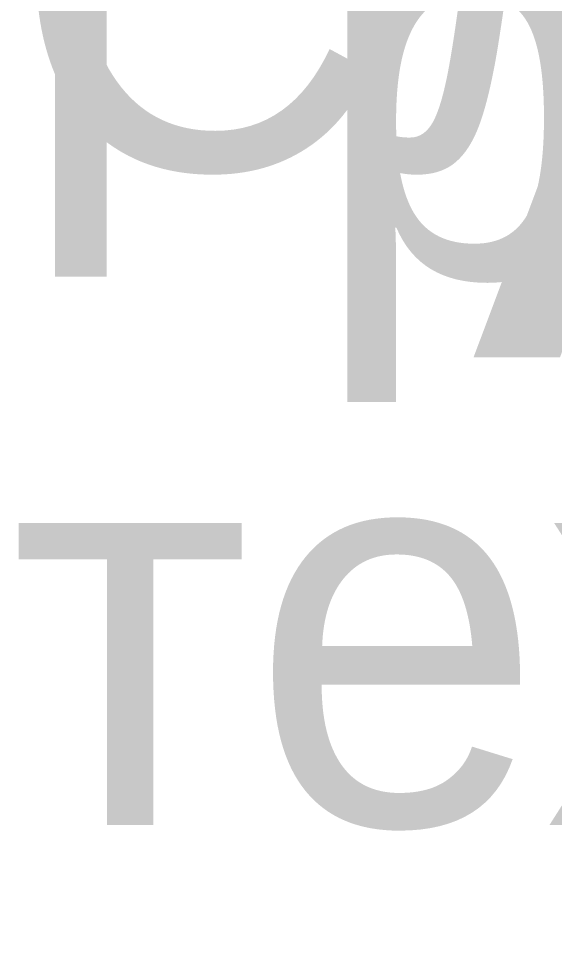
# Paper-space layout '110-3. СО' of a CAD drawing. Header units: millimetres. Extents: x -860 to 12764, y -252 to 388.
# Drawn here: x -262.6 to -170, y -251.5 to -91.5 of the extents above; entities that cross this region are included whole.
import ezdxf
from ezdxf.enums import TextEntityAlignment as Align

# ---------------------------------------------------------------- set-up
doc = ezdxf.new("R2018")
doc.units = ezdxf.units.MM
doc.layers.add('0 Оформление листа', color=7, linetype='Continuous')
doc.styles.add('М2.5', font='isocpeui.ttf', dxfattribs={"height": 2.5})
doc.styles.add('М3', font='isocpeui.ttf', dxfattribs={"height": 3})

# ---------------------------------------------------------------- blocks, each defined once
blk = doc.blocks.new('*U388')
at = {"style": 'М2.5'}
for tag, height, p in [('ГРАФА_ЗАКАЗЧИК', 2.5, (300.05, 55)), ('ГРАФА_10Ф3-1', 2.5, (231, 32.5)), ('ГРАФА_13Ф3-1', 2.5, (286, 32.5)), ('ГРАФА_10Ф3-2', 2.5, (231, 27.5)), ('ГРАФА_13Ф3-2', 2.5, (286, 27.5)), ('ГРАФА_10Ф3-3', 2.5, (231, 22.5)), ('ГРАФА_13Ф3-3', 2.5, (286, 22.5)), ('ГРАФА_10Ф3-4', 2.5, (231, 17.5)), ('ГРАФА_13Ф3-4', 2.5, (286, 17.5)), ('ГРАФА_10Ф3-5', 2.5, (231, 12.5)), ('ГРАФА_13Ф3-5', 2.5, (286, 12.5)), ('ГРАФА_10Ф3-6', 2.5, (231, 7.5)), ('ГРАФА_13Ф3-6', 2.5, (286, 7.5)), ('СВОЙСТВА_2', 3, (375.57, 2.5)), ('ФОРМАТ', 3, (353.51, 2.5))]:
    blk.add_attdef(tag, text='', height=height, dxfattribs=at).set_placement(p, align=Align.MIDDLE_LEFT)
at = {"style": 'М3'}
for tag, p in [('ГРАФА_1Ф3', (355, 55)), ('ГРАФА_6Ф3', (372.5, 25)), ('ГРАФА_7Ф3', (388.5, 25)), ('ГРАФА_8Ф3', (406, 25))]:
    blk.add_attdef(tag, text='', height=3, dxfattribs=at).set_placement(p, align=Align.MIDDLE_CENTER)
at = {"lineweight": 30, "flags": 104}
for tag, height, p in [('ГРАФА_2Ф3', 2.4, (355, 42.5)), ('ГРАФА_3Ф3', 2.5, (330, 27.5)), ('ГРАФА_4Ф3', 2.5, (330, 12.5))]:
    blk.add_attdef(tag, text='', height=height, dxfattribs=at).set_placement(p, align=Align.MIDDLE_CENTER)

psp = doc.layouts.new('110-3. СО')

# ---------------------------------------------------------------- block references
at = {"layer": '0 Оформление листа', "color": 7}
ref = psp.add_blockref('*U388', (-594.18, -77.03), dxfattribs=at)
lines = psp.add_mtext('"Аэропортовый комплекс на аэродроме "Левашово". I этап. Сектор гражданской авиации (создание технической возможности эксплуатации гражданских судов по МК-258). Этап I.II', dxfattribs={"layer": '0', "insert": (-239.18, -34.53), "char_height": 115.62685, "attachment_point": 1})
ref.add_attrib('ГРАФА_2Ф3', '', (-239.18, -34.53), dxfattribs={"flags": 104}).embed_mtext(lines)
lines = psp.add_mtext('Служебное здание службы электросвето-\\Pтехнического обеспечения полетов (ЭСТОП)', dxfattribs={"layer": '0', "insert": (-264.18, -49.53), "char_height": 68.0506, "attachment_point": 1})
ref.add_attrib('ГРАФА_3Ф3', '', (-264.18, -49.53), dxfattribs={"flags": 104}).embed_mtext(lines)
lines = psp.add_mtext('Групповая спецификация материалов смесительных узлов приточных установок систем ПВ1, П2, П3, П4', dxfattribs={"layer": '0', "insert": (-264.18, -64.53), "char_height": 71.7037, "attachment_point": 1})
ref.add_attrib('ГРАФА_4Ф3', '', (-264.18, -64.53), dxfattribs={"flags": 104}).embed_mtext(lines)

doc.saveas('drawing.dxf')
